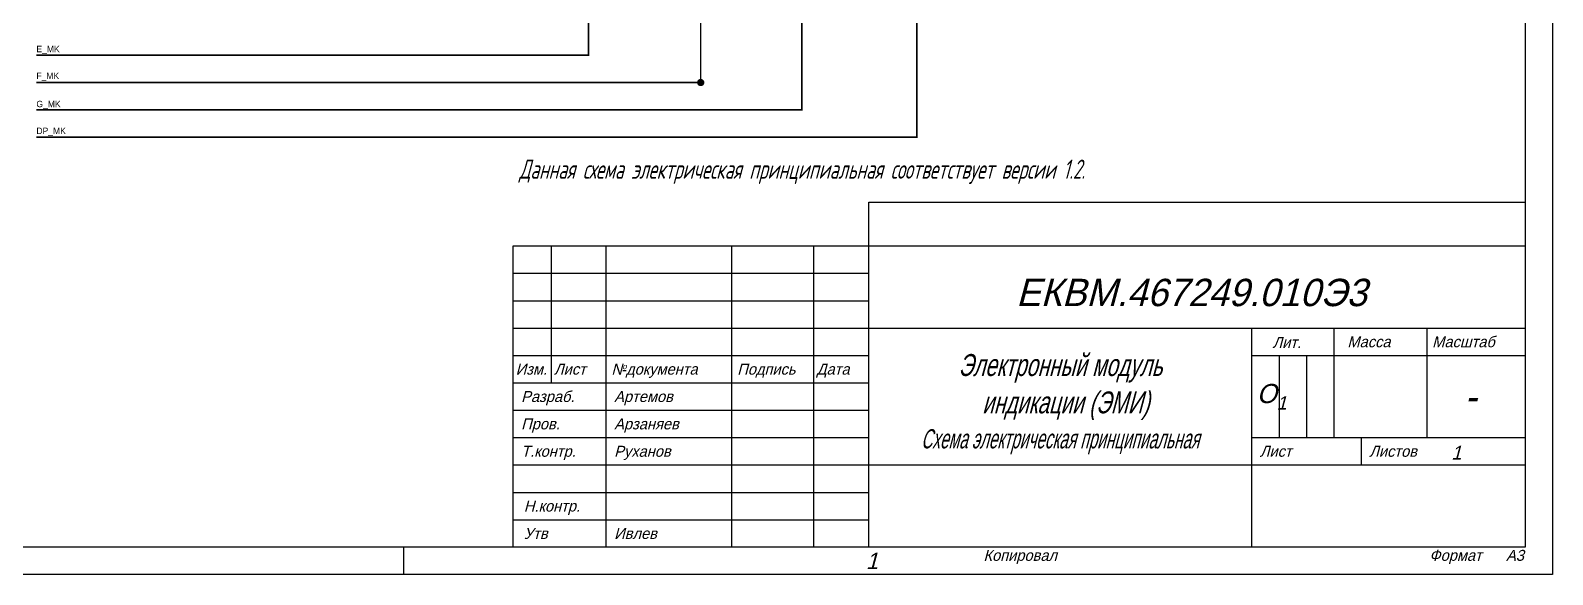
# Model space of a CAD drawing. Header units: millimetres. Extents: x 0 to 420, y 0 to 297.
# Drawn here: x 141.8 to 420, y 0 to 99.3 of the extents above; entities that cross this region are included whole.
import ezdxf
from ezdxf.enums import TextEntityAlignment as Align

# ---------------------------------------------------------------- set-up
doc = ezdxf.new("R2010")
doc.units = ezdxf.units.MM
doc.header["$MEASUREMENT"] = 0
for name, color, linetype in [('DIM', 12, 'Continuous'), ('FORMATKA', 12, 'Continuous'), ('Sheet', 255, 'Continuous')]:
    doc.layers.add(name, color=color, linetype=linetype)
doc.styles.add('GOST', font='GOST.shx', dxfattribs={"oblique": 15, "height": 5})
doc.styles.add('TXT', font='tx.shx', dxfattribs={"oblique": 15, "height": 2})
doc.styles.add('WWCADE', font='wwcade.shx', dxfattribs={"width": 0.8, "oblique": 15})

# ---------------------------------------------------------------- blocks, each defined once
blk = doc.blocks.new('A$C4EF315D5')
at = {"layer": 'FORMATKA', "color": 4}
for p, q in [((251.54, -257.06), (436.54, -257.06)), ((251.54, -312.06), (251.54, -257.06)), ((258.54, -282.06), (258.54, -257.06)), ((268.54, -312.06), (268.54, -257.06)), ((291.54, -312.06), (291.54, -257.06)), ((306.54, -312.06), (306.54, -257.06)), ((316.54, -312.06), (316.54, -257.06)), ((386.54, -312.06), (386.54, -272.06))]:
    blk.add_line(p, q, dxfattribs=at)
at = {"layer": 'FORMATKA'}
blk.add_line((271.61, -279.8), (272.23, -279.8), dxfattribs=at)
at = {"layer": 'FORMATKA', "color": 12}
blk.add_line((231.52, -312.06), (231.52, -317.06), dxfattribs=at)
blk.add_line((231.52, -312.06), (231.52, -317.06), dxfattribs=at)
blk.add_lwpolyline([(21.52, -317.06), (21.52, -20.06), (441.52, -20.06), (441.52, -317.06)], close=True, dxfattribs=at)
at = {"layer": 'FORMATKA', "color": 4}
for points in [[(41.52, -312.06), (41.52, -25.06), (436.52, -25.06), (436.52, -312.06), (41.52, -312.06)], [(316.54, -257.06), (316.54, -249.06), (436.52, -249.06)], [(316.54, -272.06), (436.54, -272.06)], [(401.54, -272.06), (401.54, -292.06)], [(418.54, -272.06), (418.54, -292.06)], [(251.54, -277.06), (316.54, -277.06)], [(386.54, -277.06), (436.54, -277.06)], [(251.54, -282.06), (316.54, -282.06)], [(386.54, -292.06), (436.54, -292.06)], [(406.54, -292.06), (406.54, -297.06)], [(316.54, -297.06), (436.54, -297.06)]]:
    blk.add_lwpolyline(points, dxfattribs=at)
at = {"layer": 'FORMATKA', "color": 12}
for points in [[(251.54, -262.06), (316.54, -262.06)], [(251.54, -267.06), (316.54, -267.06)], [(251.54, -272.06), (316.54, -272.06)], [(391.54, -277.06), (391.54, -292.06)], [(396.54, -277.06), (396.54, -292.06)], [(251.54, -287.06), (316.54, -287.06)], [(251.54, -292.06), (316.54, -292.06)], [(251.54, -297.06), (316.54, -297.06)], [(251.54, -302.06), (316.54, -302.06)], [(251.54, -307.06), (316.54, -307.06)]]:
    blk.add_lwpolyline(points, dxfattribs=at)
at = {"layer": 'FORMATKA', "style": 'TXT', "oblique": 15}
for s, height, p in [('Лит.', 2, (390.35, -275.68)), ('Масса', 2, (404.02, -275.56)), ('Масштаб', 2, (419.52, -275.56)), ('Изм.', 2, (252.02, -280.56)), ('Лист', 2, (259.02, -280.56)), ('N документа', 2, (269.52, -280.56)), ('о', 1, (271.52, -279.56)), ('Подпись', 2, (292.52, -280.56)), ('Дата', 2, (307.02, -280.56)), ('Разраб.', 2, (253.02, -285.56)), ('Пров.', 2, (253.02, -290.56)), ('Т.контр.', 2, (253.02, -295.56)), ('Лист', 2, (388.02, -295.56)), ('Листов', 2, (408.02, -295.56)), ('Н.контр.', 2, (253.52, -305.56)), ('Утв', 2, (253.52, -310.56)), ('Копировал', 2, (337.52, -314.56)), ('Формат', 2, (419.02, -314.56)), ('А3', 2, (433.02, -314.56))]:
    blk.add_text(s, height=height, dxfattribs=at).set_placement(p)
at = {"layer": 'FORMATKA', "color": 12, "style": 'TXT', "oblique": 15}
blk.add_text('1', height=3, dxfattribs=at).set_placement((316.02, -316.06))
at = {"layer": 'FORMATKA', "style": 'TXT', "oblique": 15}
for tag, height, rotation, p in [('ОБОЗНАЧЕНИЕ', 3.8, 180, (77.02, -30.56)), ('ПЕРВ.ПРИМЕНЕНИЕ', 3.3, 90, (39.52, -55.56))]:
    blk.add_attdef(tag, text='', height=height, rotation=rotation, dxfattribs=at).set_placement(p, align=Align.CENTER)
for tag, height, p in [('ОБОЗНАЧЕНИЕ', 5, (375.52, -268.06)), ('НАИМЕНОВАНИЕ1', 3, (352.02, -280.06)), ('МАСШТАБ', 5, (426.52, -287.06)), ('НАИМЕНОВАНИЕ2', 4, (352.02, -288.06)), ('НАИМЕНОВАНИЕ3', 2.5, (352.02, -295.56))]:
    blk.add_attdef(tag, text='', height=height, dxfattribs=at).set_placement(p, align=Align.CENTER)
for tag, p, height in [('РАЗРАБОТАЛ', (270.02, -285.56), 2), ('ПРОВЕРИЛ', (270.02, -290.56), 2), ('Т.КОНТР', (270.02, -295.56), 2), ('ЛИСТ', (400.02, -296.06), 2.5), ('ЛИСТОВ', (423.02, -296.06), 2.5), ('Н.КОНТР', (270.02, -305.56), 2), ('УТВЕРДИЛ', (270.02, -310.56), 2)]:
    blk.add_attdef(tag, p, '', height=height, dxfattribs=at)

msp = doc.modelspace()

# ---------------------------------------------------------------- linework, layer by layer
at = {"layer": 'Sheet', "color": 0}
for points, const_width in [([(303.79, 120.83), (303.79, 79.83), (142.89, 79.83)], 0.3), ([(282.81, 120.83), (282.81, 84.82), (142.89, 84.82)], 0.3), ([(243.82, 120.83), (243.82, 94.83), (142.89, 94.83)], 0.3), ([(264.31, 120.83), (264.31, 89.83)], 0.3), ([(142.89, 89.83), (264.31, 89.83), (264.81, 89.83)], 0.3), ([(263.8, 89.83), (263.8, 89.86), (263.8, 89.89), (263.8, 89.9), (263.82, 89.93), (263.82, 89.96), (263.83, 89.98), (263.83, 90), (263.85, 90.02), (263.86, 90.05), (263.86, 90.08), (263.88, 90.09), (263.89, 90.11), (263.91, 90.14), (263.92, 90.15), (263.93, 90.16), (263.95, 90.19), (263.98, 90.21), (263.99, 90.22), (264.01, 90.24), (264.04, 90.25), (264.05, 90.27), (264.07, 90.28), (264.09, 90.28), (264.12, 90.3), (264.14, 90.31), (264.17, 90.31), (264.18, 90.33), (264.21, 90.33), (264.24, 90.34), (264.26, 90.34), (264.28, 90.34), (264.31, 90.34)], 0.3), ([(263.8, 89.83), (263.8, 89.86), (263.8, 89.89), (263.8, 89.9), (263.82, 89.93), (263.82, 89.96), (263.83, 89.98), (263.83, 90), (263.85, 90.02), (263.86, 90.05), (263.86, 90.08), (263.88, 90.09), (263.89, 90.11), (263.91, 90.14), (263.92, 90.15), (263.93, 90.16), (263.95, 90.19), (263.98, 90.21), (263.99, 90.22), (264.01, 90.24), (264.04, 90.25), (264.05, 90.27), (264.07, 90.28), (264.09, 90.28), (264.12, 90.3), (264.14, 90.31), (264.17, 90.31), (264.18, 90.33), (264.21, 90.33), (264.24, 90.34), (264.26, 90.34), (264.28, 90.34), (264.31, 90.34)], 0.3), ([(263.8, 89.83), (263.8, 89.86), (263.8, 89.89), (263.8, 89.9), (263.82, 89.93), (263.82, 89.96), (263.83, 89.98), (263.83, 90), (263.85, 90.02), (263.86, 90.05), (263.86, 90.08), (263.88, 90.09), (263.89, 90.11), (263.91, 90.14), (263.92, 90.15), (263.93, 90.16), (263.95, 90.19), (263.98, 90.21), (263.99, 90.22), (264.01, 90.24), (264.04, 90.25), (264.05, 90.27), (264.07, 90.28), (264.09, 90.28), (264.12, 90.3), (264.14, 90.31), (264.17, 90.31), (264.18, 90.33), (264.21, 90.33), (264.24, 90.34), (264.26, 90.34), (264.28, 90.34), (264.31, 90.34)], 0.3), ([(263.8, 89.83), (263.8, 89.86), (263.8, 89.89), (263.8, 89.9), (263.82, 89.93), (263.82, 89.96), (263.83, 89.98), (263.83, 90), (263.85, 90.02), (263.86, 90.05), (263.86, 90.08), (263.88, 90.09), (263.89, 90.11), (263.91, 90.14), (263.92, 90.15), (263.93, 90.16), (263.95, 90.19), (263.98, 90.21), (263.99, 90.22), (264.01, 90.24), (264.04, 90.25), (264.05, 90.27), (264.07, 90.28), (264.09, 90.28), (264.12, 90.3), (264.14, 90.31), (264.17, 90.31), (264.18, 90.33), (264.21, 90.33), (264.24, 90.34), (264.26, 90.34), (264.28, 90.34), (264.31, 90.34)], 0.3), ([(263.8, 89.83), (263.8, 89.86), (263.8, 89.89), (263.8, 89.9), (263.82, 89.93), (263.82, 89.96), (263.83, 89.98), (263.83, 90), (263.85, 90.02), (263.86, 90.05), (263.86, 90.08), (263.88, 90.09), (263.89, 90.11), (263.91, 90.14), (263.92, 90.15), (263.93, 90.16), (263.95, 90.19), (263.98, 90.21), (263.99, 90.22), (264.01, 90.24), (264.04, 90.25), (264.05, 90.27), (264.07, 90.28), (264.09, 90.28), (264.12, 90.3), (264.14, 90.31), (264.17, 90.31), (264.18, 90.33), (264.21, 90.33), (264.24, 90.34), (264.26, 90.34), (264.28, 90.34), (264.31, 90.34)], 0.3), ([(263.8, 89.83), (263.8, 89.86), (263.8, 89.89), (263.8, 89.9), (263.82, 89.93), (263.82, 89.96), (263.83, 89.98), (263.83, 90), (263.85, 90.02), (263.86, 90.05), (263.86, 90.08), (263.88, 90.09), (263.89, 90.11), (263.91, 90.14), (263.92, 90.15), (263.93, 90.16), (263.95, 90.19), (263.98, 90.21), (263.99, 90.22), (264.01, 90.24), (264.04, 90.25), (264.05, 90.27), (264.07, 90.28), (264.09, 90.28), (264.12, 90.3), (264.14, 90.31), (264.17, 90.31), (264.18, 90.33), (264.21, 90.33), (264.24, 90.34), (264.26, 90.34), (264.28, 90.34), (264.31, 90.34)], 0.3), ([(264.31, 89.32), (264.28, 89.32), (264.26, 89.32), (264.24, 89.32), (264.21, 89.33), (264.18, 89.33), (264.17, 89.35), (264.14, 89.35), (264.12, 89.36), (264.09, 89.38), (264.07, 89.38), (264.05, 89.39), (264.04, 89.41), (264.01, 89.42), (263.99, 89.44), (263.98, 89.45), (263.95, 89.46), (263.93, 89.49), (263.92, 89.51), (263.91, 89.52), (263.89, 89.55), (263.88, 89.57), (263.86, 89.58), (263.86, 89.61), (263.85, 89.64), (263.83, 89.65), (263.83, 89.68), (263.82, 89.7), (263.82, 89.73), (263.8, 89.76), (263.8, 89.77), (263.8, 89.8), (263.8, 89.83)], 0.3), ([(263.8, 89.83), (263.8, 89.83)], 0.3), ([(264.31, 89.32), (264.28, 89.32), (264.26, 89.32), (264.24, 89.32), (264.21, 89.33), (264.18, 89.33), (264.17, 89.35), (264.14, 89.35), (264.12, 89.36), (264.09, 89.38), (264.07, 89.38), (264.05, 89.39), (264.04, 89.41), (264.01, 89.42), (263.99, 89.44), (263.98, 89.45), (263.95, 89.46), (263.93, 89.49), (263.92, 89.51), (263.91, 89.52), (263.89, 89.55), (263.88, 89.57), (263.86, 89.58), (263.86, 89.61), (263.85, 89.64), (263.83, 89.65), (263.83, 89.68), (263.82, 89.7), (263.82, 89.73), (263.8, 89.76), (263.8, 89.77), (263.8, 89.8), (263.8, 89.83)], 0.3), ([(263.8, 89.83), (263.8, 89.83)], 0.3), ([(264.31, 89.32), (264.28, 89.32), (264.26, 89.32), (264.24, 89.32), (264.21, 89.33), (264.18, 89.33), (264.17, 89.35), (264.14, 89.35), (264.12, 89.36), (264.09, 89.38), (264.07, 89.38), (264.05, 89.39), (264.04, 89.41), (264.01, 89.42), (263.99, 89.44), (263.98, 89.45), (263.95, 89.46), (263.93, 89.49), (263.92, 89.51), (263.91, 89.52), (263.89, 89.55), (263.88, 89.57), (263.86, 89.58), (263.86, 89.61), (263.85, 89.64), (263.83, 89.65), (263.83, 89.68), (263.82, 89.7), (263.82, 89.73), (263.8, 89.76), (263.8, 89.77), (263.8, 89.8), (263.8, 89.83)], 0.3), ([(263.8, 89.83), (263.8, 89.83)], 0.3), ([(264.31, 89.32), (264.28, 89.32), (264.26, 89.32), (264.24, 89.32), (264.21, 89.33), (264.18, 89.33), (264.17, 89.35), (264.14, 89.35), (264.12, 89.36), (264.09, 89.38), (264.07, 89.38), (264.05, 89.39), (264.04, 89.41), (264.01, 89.42), (263.99, 89.44), (263.98, 89.45), (263.95, 89.46), (263.93, 89.49), (263.92, 89.51), (263.91, 89.52), (263.89, 89.55), (263.88, 89.57), (263.86, 89.58), (263.86, 89.61), (263.85, 89.64), (263.83, 89.65), (263.83, 89.68), (263.82, 89.7), (263.82, 89.73), (263.8, 89.76), (263.8, 89.77), (263.8, 89.8), (263.8, 89.83)], 0.3), ([(263.8, 89.83), (263.8, 89.83)], 0.3), ([(264.31, 89.32), (264.28, 89.32), (264.26, 89.32), (264.24, 89.32), (264.21, 89.33), (264.18, 89.33), (264.17, 89.35), (264.14, 89.35), (264.12, 89.36), (264.09, 89.38), (264.07, 89.38), (264.05, 89.39), (264.04, 89.41), (264.01, 89.42), (263.99, 89.44), (263.98, 89.45), (263.95, 89.46), (263.93, 89.49), (263.92, 89.51), (263.91, 89.52), (263.89, 89.55), (263.88, 89.57), (263.86, 89.58), (263.86, 89.61), (263.85, 89.64), (263.83, 89.65), (263.83, 89.68), (263.82, 89.7), (263.82, 89.73), (263.8, 89.76), (263.8, 89.77), (263.8, 89.8), (263.8, 89.83)], 0.3), ([(263.8, 89.83), (263.8, 89.83)], 0.3), ([(264.31, 89.32), (264.28, 89.32), (264.26, 89.32), (264.24, 89.32), (264.21, 89.33), (264.18, 89.33), (264.17, 89.35), (264.14, 89.35), (264.12, 89.36), (264.09, 89.38), (264.07, 89.38), (264.05, 89.39), (264.04, 89.41), (264.01, 89.42), (263.99, 89.44), (263.98, 89.45), (263.95, 89.46), (263.93, 89.49), (263.92, 89.51), (263.91, 89.52), (263.89, 89.55), (263.88, 89.57), (263.86, 89.58), (263.86, 89.61), (263.85, 89.64), (263.83, 89.65), (263.83, 89.68), (263.82, 89.7), (263.82, 89.73), (263.8, 89.76), (263.8, 89.77), (263.8, 89.8), (263.8, 89.83)], 0.3), ([(263.8, 89.83), (263.8, 89.83)], 0.3), ([(263.8, 89.83), (263.8, 89.86), (263.8, 89.89), (263.8, 89.9), (263.82, 89.93), (263.82, 89.96), (263.83, 89.98), (263.83, 90), (263.85, 90.02), (263.86, 90.05), (263.86, 90.08), (263.88, 90.09), (263.89, 90.11), (263.91, 90.14), (263.92, 90.15), (263.93, 90.16), (263.95, 90.19), (263.98, 90.21), (263.99, 90.22), (264.01, 90.24), (264.04, 90.25), (264.05, 90.27), (264.07, 90.28), (264.09, 90.28), (264.12, 90.3), (264.14, 90.31), (264.17, 90.31), (264.18, 90.33), (264.21, 90.33), (264.24, 90.34), (264.26, 90.34), (264.28, 90.34), (264.31, 90.34)], 0.0991), ([(263.8, 89.83), (263.8, 89.86), (263.8, 89.89), (263.8, 89.9), (263.82, 89.93), (263.82, 89.96), (263.83, 89.98), (263.83, 90), (263.85, 90.02), (263.86, 90.05), (263.86, 90.08), (263.88, 90.09), (263.89, 90.11), (263.91, 90.14), (263.92, 90.15), (263.93, 90.16), (263.95, 90.19), (263.98, 90.21), (263.99, 90.22), (264.01, 90.24), (264.04, 90.25), (264.05, 90.27), (264.07, 90.28), (264.09, 90.28), (264.12, 90.3), (264.14, 90.31), (264.17, 90.31), (264.18, 90.33), (264.21, 90.33), (264.24, 90.34), (264.26, 90.34), (264.28, 90.34), (264.31, 90.34)], 0.0991), ([(264.31, 89.32), (264.28, 89.32), (264.26, 89.32), (264.24, 89.32), (264.21, 89.33), (264.18, 89.33), (264.17, 89.35), (264.14, 89.35), (264.12, 89.36), (264.09, 89.38), (264.07, 89.38), (264.05, 89.39), (264.04, 89.41), (264.01, 89.42), (263.99, 89.44), (263.98, 89.45), (263.95, 89.46), (263.93, 89.49), (263.92, 89.51), (263.91, 89.52), (263.89, 89.55), (263.88, 89.57), (263.86, 89.58), (263.86, 89.61), (263.85, 89.64), (263.83, 89.65), (263.83, 89.68), (263.82, 89.7), (263.82, 89.73), (263.8, 89.76), (263.8, 89.77), (263.8, 89.8), (263.8, 89.83)], 0.0991), ([(263.8, 89.83), (263.8, 89.83)], 0.0991), ([(264.31, 89.32), (264.28, 89.32), (264.26, 89.32), (264.24, 89.32), (264.21, 89.33), (264.18, 89.33), (264.17, 89.35), (264.14, 89.35), (264.12, 89.36), (264.09, 89.38), (264.07, 89.38), (264.05, 89.39), (264.04, 89.41), (264.01, 89.42), (263.99, 89.44), (263.98, 89.45), (263.95, 89.46), (263.93, 89.49), (263.92, 89.51), (263.91, 89.52), (263.89, 89.55), (263.88, 89.57), (263.86, 89.58), (263.86, 89.61), (263.85, 89.64), (263.83, 89.65), (263.83, 89.68), (263.82, 89.7), (263.82, 89.73), (263.8, 89.76), (263.8, 89.77), (263.8, 89.8), (263.8, 89.83)], 0.0991), ([(263.8, 89.83), (263.8, 89.83)], 0.0991), ([(264.31, 90.34), (264.31, 90.34)], 0.3), ([(264.31, 90.34), (264.34, 90.34), (264.37, 90.34), (264.39, 90.34), (264.42, 90.33), (264.44, 90.33), (264.46, 90.31), (264.49, 90.31), (264.5, 90.3), (264.53, 90.28), (264.56, 90.28), (264.58, 90.27), (264.59, 90.25), (264.62, 90.24), (264.63, 90.22), (264.65, 90.21), (264.68, 90.19), (264.69, 90.16), (264.71, 90.15), (264.72, 90.14), (264.74, 90.11), (264.75, 90.09), (264.77, 90.08), (264.77, 90.05), (264.78, 90.02), (264.79, 90), (264.79, 89.98), (264.81, 89.96), (264.81, 89.93), (264.82, 89.9), (264.82, 89.89), (264.82, 89.86), (264.82, 89.83)], 0.3), ([(264.31, 90.34), (264.31, 90.34)], 0.3), ([(264.31, 90.34), (264.34, 90.34), (264.37, 90.34), (264.39, 90.34), (264.42, 90.33), (264.44, 90.33), (264.46, 90.31), (264.49, 90.31), (264.5, 90.3), (264.53, 90.28), (264.56, 90.28), (264.58, 90.27), (264.59, 90.25), (264.62, 90.24), (264.63, 90.22), (264.65, 90.21), (264.68, 90.19), (264.69, 90.16), (264.71, 90.15), (264.72, 90.14), (264.74, 90.11), (264.75, 90.09), (264.77, 90.08), (264.77, 90.05), (264.78, 90.02), (264.79, 90), (264.79, 89.98), (264.81, 89.96), (264.81, 89.93), (264.82, 89.9), (264.82, 89.89), (264.82, 89.86), (264.82, 89.83)], 0.3), ([(264.31, 90.34), (264.31, 90.34)], 0.3), ([(264.31, 90.34), (264.34, 90.34), (264.37, 90.34), (264.39, 90.34), (264.42, 90.33), (264.44, 90.33), (264.46, 90.31), (264.49, 90.31), (264.5, 90.3), (264.53, 90.28), (264.56, 90.28), (264.58, 90.27), (264.59, 90.25), (264.62, 90.24), (264.63, 90.22), (264.65, 90.21), (264.68, 90.19), (264.69, 90.16), (264.71, 90.15), (264.72, 90.14), (264.74, 90.11), (264.75, 90.09), (264.77, 90.08), (264.77, 90.05), (264.78, 90.02), (264.79, 90), (264.79, 89.98), (264.81, 89.96), (264.81, 89.93), (264.82, 89.9), (264.82, 89.89), (264.82, 89.86), (264.82, 89.83)], 0.3), ([(264.31, 90.34), (264.31, 90.34)], 0.3), ([(264.31, 90.34), (264.34, 90.34), (264.37, 90.34), (264.39, 90.34), (264.42, 90.33), (264.44, 90.33), (264.46, 90.31), (264.49, 90.31), (264.5, 90.3), (264.53, 90.28), (264.56, 90.28), (264.58, 90.27), (264.59, 90.25), (264.62, 90.24), (264.63, 90.22), (264.65, 90.21), (264.68, 90.19), (264.69, 90.16), (264.71, 90.15), (264.72, 90.14), (264.74, 90.11), (264.75, 90.09), (264.77, 90.08), (264.77, 90.05), (264.78, 90.02), (264.79, 90), (264.79, 89.98), (264.81, 89.96), (264.81, 89.93), (264.82, 89.9), (264.82, 89.89), (264.82, 89.86), (264.82, 89.83)], 0.3), ([(264.31, 90.34), (264.31, 90.34)], 0.3), ([(264.31, 90.34), (264.34, 90.34), (264.37, 90.34), (264.39, 90.34), (264.42, 90.33), (264.44, 90.33), (264.46, 90.31), (264.49, 90.31), (264.5, 90.3), (264.53, 90.28), (264.56, 90.28), (264.58, 90.27), (264.59, 90.25), (264.62, 90.24), (264.63, 90.22), (264.65, 90.21), (264.68, 90.19), (264.69, 90.16), (264.71, 90.15), (264.72, 90.14), (264.74, 90.11), (264.75, 90.09), (264.77, 90.08), (264.77, 90.05), (264.78, 90.02), (264.79, 90), (264.79, 89.98), (264.81, 89.96), (264.81, 89.93), (264.82, 89.9), (264.82, 89.89), (264.82, 89.86), (264.82, 89.83)], 0.3), ([(264.31, 90.34), (264.31, 90.34)], 0.3), ([(264.31, 90.34), (264.34, 90.34), (264.37, 90.34), (264.39, 90.34), (264.42, 90.33), (264.44, 90.33), (264.46, 90.31), (264.49, 90.31), (264.5, 90.3), (264.53, 90.28), (264.56, 90.28), (264.58, 90.27), (264.59, 90.25), (264.62, 90.24), (264.63, 90.22), (264.65, 90.21), (264.68, 90.19), (264.69, 90.16), (264.71, 90.15), (264.72, 90.14), (264.74, 90.11), (264.75, 90.09), (264.77, 90.08), (264.77, 90.05), (264.78, 90.02), (264.79, 90), (264.79, 89.98), (264.81, 89.96), (264.81, 89.93), (264.82, 89.9), (264.82, 89.89), (264.82, 89.86), (264.82, 89.83)], 0.3), ([(264.82, 89.83), (264.82, 89.8), (264.82, 89.77), (264.82, 89.76), (264.81, 89.73), (264.81, 89.7), (264.79, 89.68), (264.79, 89.65), (264.78, 89.64), (264.77, 89.61), (264.77, 89.58), (264.75, 89.57), (264.74, 89.55), (264.72, 89.52), (264.71, 89.51), (264.69, 89.49), (264.68, 89.46), (264.65, 89.45), (264.63, 89.44), (264.62, 89.42), (264.59, 89.41), (264.58, 89.39), (264.56, 89.38), (264.53, 89.38), (264.5, 89.36), (264.49, 89.35), (264.46, 89.35), (264.44, 89.33), (264.42, 89.33), (264.39, 89.32), (264.37, 89.32), (264.34, 89.32), (264.31, 89.32)], 0.3), ([(264.82, 89.83), (264.82, 89.8), (264.82, 89.77), (264.82, 89.76), (264.81, 89.73), (264.81, 89.7), (264.79, 89.68), (264.79, 89.65), (264.78, 89.64), (264.77, 89.61), (264.77, 89.58), (264.75, 89.57), (264.74, 89.55), (264.72, 89.52), (264.71, 89.51), (264.69, 89.49), (264.68, 89.46), (264.65, 89.45), (264.63, 89.44), (264.62, 89.42), (264.59, 89.41), (264.58, 89.39), (264.56, 89.38), (264.53, 89.38), (264.5, 89.36), (264.49, 89.35), (264.46, 89.35), (264.44, 89.33), (264.42, 89.33), (264.39, 89.32), (264.37, 89.32), (264.34, 89.32), (264.31, 89.32)], 0.3), ([(264.82, 89.83), (264.82, 89.8), (264.82, 89.77), (264.82, 89.76), (264.81, 89.73), (264.81, 89.7), (264.79, 89.68), (264.79, 89.65), (264.78, 89.64), (264.77, 89.61), (264.77, 89.58), (264.75, 89.57), (264.74, 89.55), (264.72, 89.52), (264.71, 89.51), (264.69, 89.49), (264.68, 89.46), (264.65, 89.45), (264.63, 89.44), (264.62, 89.42), (264.59, 89.41), (264.58, 89.39), (264.56, 89.38), (264.53, 89.38), (264.5, 89.36), (264.49, 89.35), (264.46, 89.35), (264.44, 89.33), (264.42, 89.33), (264.39, 89.32), (264.37, 89.32), (264.34, 89.32), (264.31, 89.32)], 0.3), ([(264.82, 89.83), (264.82, 89.8), (264.82, 89.77), (264.82, 89.76), (264.81, 89.73), (264.81, 89.7), (264.79, 89.68), (264.79, 89.65), (264.78, 89.64), (264.77, 89.61), (264.77, 89.58), (264.75, 89.57), (264.74, 89.55), (264.72, 89.52), (264.71, 89.51), (264.69, 89.49), (264.68, 89.46), (264.65, 89.45), (264.63, 89.44), (264.62, 89.42), (264.59, 89.41), (264.58, 89.39), (264.56, 89.38), (264.53, 89.38), (264.5, 89.36), (264.49, 89.35), (264.46, 89.35), (264.44, 89.33), (264.42, 89.33), (264.39, 89.32), (264.37, 89.32), (264.34, 89.32), (264.31, 89.32)], 0.3), ([(264.82, 89.83), (264.82, 89.8), (264.82, 89.77), (264.82, 89.76), (264.81, 89.73), (264.81, 89.7), (264.79, 89.68), (264.79, 89.65), (264.78, 89.64), (264.77, 89.61), (264.77, 89.58), (264.75, 89.57), (264.74, 89.55), (264.72, 89.52), (264.71, 89.51), (264.69, 89.49), (264.68, 89.46), (264.65, 89.45), (264.63, 89.44), (264.62, 89.42), (264.59, 89.41), (264.58, 89.39), (264.56, 89.38), (264.53, 89.38), (264.5, 89.36), (264.49, 89.35), (264.46, 89.35), (264.44, 89.33), (264.42, 89.33), (264.39, 89.32), (264.37, 89.32), (264.34, 89.32), (264.31, 89.32)], 0.3), ([(264.82, 89.83), (264.82, 89.8), (264.82, 89.77), (264.82, 89.76), (264.81, 89.73), (264.81, 89.7), (264.79, 89.68), (264.79, 89.65), (264.78, 89.64), (264.77, 89.61), (264.77, 89.58), (264.75, 89.57), (264.74, 89.55), (264.72, 89.52), (264.71, 89.51), (264.69, 89.49), (264.68, 89.46), (264.65, 89.45), (264.63, 89.44), (264.62, 89.42), (264.59, 89.41), (264.58, 89.39), (264.56, 89.38), (264.53, 89.38), (264.5, 89.36), (264.49, 89.35), (264.46, 89.35), (264.44, 89.33), (264.42, 89.33), (264.39, 89.32), (264.37, 89.32), (264.34, 89.32), (264.31, 89.32)], 0.3), ([(264.31, 90.34), (264.31, 90.34)], 0.0991), ([(264.31, 90.34), (264.34, 90.34), (264.37, 90.34), (264.39, 90.34), (264.42, 90.33), (264.44, 90.33), (264.46, 90.31), (264.49, 90.31), (264.5, 90.3), (264.53, 90.28), (264.56, 90.28), (264.58, 90.27), (264.59, 90.25), (264.62, 90.24), (264.63, 90.22), (264.65, 90.21), (264.68, 90.19), (264.69, 90.16), (264.71, 90.15), (264.72, 90.14), (264.74, 90.11), (264.75, 90.09), (264.77, 90.08), (264.77, 90.05), (264.78, 90.02), (264.79, 90), (264.79, 89.98), (264.81, 89.96), (264.81, 89.93), (264.82, 89.9), (264.82, 89.89), (264.82, 89.86), (264.82, 89.83)], 0.0991), ([(264.31, 90.34), (264.31, 90.34)], 0.0991), ([(264.31, 90.34), (264.34, 90.34), (264.37, 90.34), (264.39, 90.34), (264.42, 90.33), (264.44, 90.33), (264.46, 90.31), (264.49, 90.31), (264.5, 90.3), (264.53, 90.28), (264.56, 90.28), (264.58, 90.27), (264.59, 90.25), (264.62, 90.24), (264.63, 90.22), (264.65, 90.21), (264.68, 90.19), (264.69, 90.16), (264.71, 90.15), (264.72, 90.14), (264.74, 90.11), (264.75, 90.09), (264.77, 90.08), (264.77, 90.05), (264.78, 90.02), (264.79, 90), (264.79, 89.98), (264.81, 89.96), (264.81, 89.93), (264.82, 89.9), (264.82, 89.89), (264.82, 89.86), (264.82, 89.83)], 0.0991), ([(264.82, 89.83), (264.82, 89.8), (264.82, 89.77), (264.82, 89.76), (264.81, 89.73), (264.81, 89.7), (264.79, 89.68), (264.79, 89.65), (264.78, 89.64), (264.77, 89.61), (264.77, 89.58), (264.75, 89.57), (264.74, 89.55), (264.72, 89.52), (264.71, 89.51), (264.69, 89.49), (264.68, 89.46), (264.65, 89.45), (264.63, 89.44), (264.62, 89.42), (264.59, 89.41), (264.58, 89.39), (264.56, 89.38), (264.53, 89.38), (264.5, 89.36), (264.49, 89.35), (264.46, 89.35), (264.44, 89.33), (264.42, 89.33), (264.39, 89.32), (264.37, 89.32), (264.34, 89.32), (264.31, 89.32)], 0.0991), ([(264.82, 89.83), (264.82, 89.8), (264.82, 89.77), (264.82, 89.76), (264.81, 89.73), (264.81, 89.7), (264.79, 89.68), (264.79, 89.65), (264.78, 89.64), (264.77, 89.61), (264.77, 89.58), (264.75, 89.57), (264.74, 89.55), (264.72, 89.52), (264.71, 89.51), (264.69, 89.49), (264.68, 89.46), (264.65, 89.45), (264.63, 89.44), (264.62, 89.42), (264.59, 89.41), (264.58, 89.39), (264.56, 89.38), (264.53, 89.38), (264.5, 89.36), (264.49, 89.35), (264.46, 89.35), (264.44, 89.33), (264.42, 89.33), (264.39, 89.32), (264.37, 89.32), (264.34, 89.32), (264.31, 89.32)], 0.0991), ([(264.82, 89.83), (264.82, 89.83), (264.82, 89.83), (264.82, 89.83), (264.82, 89.83), (264.82, 89.83), (264.82, 89.83), (264.82, 89.83), (264.82, 89.83), (264.82, 89.83), (264.82, 89.83), (264.82, 89.83), (264.82, 89.83), (264.82, 89.83), (264.82, 89.83), (264.82, 89.83), (264.82, 89.83), (264.82, 89.83), (264.82, 89.83), (264.82, 89.83), (264.82, 89.83), (264.82, 89.83), (264.82, 89.83), (264.82, 89.83), (264.82, 89.83), (264.82, 89.83), (264.82, 89.83), (264.82, 89.83), (264.82, 89.83), (264.82, 89.83), (264.82, 89.83), (264.82, 89.83), (264.82, 89.83)], 0.3), ([(264.82, 89.83), (264.82, 89.83)], 0.3), ([(264.82, 89.83), (264.82, 89.83), (264.82, 89.83), (264.82, 89.83), (264.82, 89.83), (264.82, 89.83), (264.82, 89.83), (264.82, 89.83), (264.82, 89.83), (264.82, 89.83), (264.82, 89.83), (264.82, 89.83), (264.82, 89.83), (264.82, 89.83), (264.82, 89.83), (264.82, 89.83), (264.82, 89.83), (264.82, 89.83), (264.82, 89.83), (264.82, 89.83), (264.82, 89.83), (264.82, 89.83), (264.82, 89.83), (264.82, 89.83), (264.82, 89.83), (264.82, 89.83), (264.82, 89.83), (264.82, 89.83), (264.82, 89.83), (264.82, 89.83), (264.82, 89.83), (264.82, 89.83), (264.82, 89.83)], 0.3), ([(264.82, 89.83), (264.82, 89.83)], 0.3), ([(264.82, 89.83), (264.82, 89.83), (264.82, 89.83), (264.82, 89.83), (264.82, 89.83), (264.82, 89.83), (264.82, 89.83), (264.82, 89.83), (264.82, 89.83), (264.82, 89.83), (264.82, 89.83), (264.82, 89.83), (264.82, 89.83), (264.82, 89.83), (264.82, 89.83), (264.82, 89.83), (264.82, 89.83), (264.82, 89.83), (264.82, 89.83), (264.82, 89.83), (264.82, 89.83), (264.82, 89.83), (264.82, 89.83), (264.82, 89.83), (264.82, 89.83), (264.82, 89.83), (264.82, 89.83), (264.82, 89.83), (264.82, 89.83), (264.82, 89.83), (264.82, 89.83), (264.82, 89.83), (264.82, 89.83)], 0.3), ([(264.82, 89.83), (264.82, 89.83)], 0.3), ([(264.82, 89.83), (264.82, 89.83), (264.82, 89.83), (264.82, 89.83), (264.82, 89.83), (264.82, 89.83), (264.82, 89.83), (264.82, 89.83), (264.82, 89.83), (264.82, 89.83), (264.82, 89.83), (264.82, 89.83), (264.82, 89.83), (264.82, 89.83), (264.82, 89.83), (264.82, 89.83), (264.82, 89.83), (264.82, 89.83), (264.82, 89.83), (264.82, 89.83), (264.82, 89.83), (264.82, 89.83), (264.82, 89.83), (264.82, 89.83), (264.82, 89.83), (264.82, 89.83), (264.82, 89.83), (264.82, 89.83), (264.82, 89.83), (264.82, 89.83), (264.82, 89.83), (264.82, 89.83), (264.82, 89.83)], 0.3), ([(264.82, 89.83), (264.82, 89.83)], 0.3), ([(264.82, 89.83), (264.82, 89.83), (264.82, 89.83), (264.82, 89.83), (264.82, 89.83), (264.82, 89.83), (264.82, 89.83), (264.82, 89.83), (264.82, 89.83), (264.82, 89.83), (264.82, 89.83), (264.82, 89.83), (264.82, 89.83), (264.82, 89.83), (264.82, 89.83), (264.82, 89.83), (264.82, 89.83), (264.82, 89.83), (264.82, 89.83), (264.82, 89.83), (264.82, 89.83), (264.82, 89.83), (264.82, 89.83), (264.82, 89.83), (264.82, 89.83), (264.82, 89.83), (264.82, 89.83), (264.82, 89.83), (264.82, 89.83), (264.82, 89.83), (264.82, 89.83), (264.82, 89.83), (264.82, 89.83)], 0.3), ([(264.82, 89.83), (264.82, 89.83)], 0.3), ([(264.82, 89.83), (264.82, 89.83), (264.82, 89.83), (264.82, 89.83), (264.82, 89.83), (264.82, 89.83), (264.82, 89.83), (264.82, 89.83), (264.82, 89.83), (264.82, 89.83), (264.82, 89.83), (264.82, 89.83), (264.82, 89.83), (264.82, 89.83), (264.82, 89.83), (264.82, 89.83), (264.82, 89.83), (264.82, 89.83), (264.82, 89.83), (264.82, 89.83), (264.82, 89.83), (264.82, 89.83), (264.82, 89.83), (264.82, 89.83), (264.82, 89.83), (264.82, 89.83), (264.82, 89.83), (264.82, 89.83), (264.82, 89.83), (264.82, 89.83), (264.82, 89.83), (264.82, 89.83), (264.82, 89.83)], 0.3), ([(264.82, 89.83), (264.82, 89.83)], 0.3), ([(264.82, 89.83), (264.82, 89.83), (264.82, 89.83), (264.82, 89.83), (264.82, 89.83), (264.82, 89.83), (264.82, 89.83), (264.82, 89.83), (264.82, 89.83), (264.82, 89.83), (264.82, 89.83), (264.82, 89.83), (264.82, 89.83), (264.82, 89.83), (264.82, 89.83), (264.82, 89.83), (264.82, 89.83), (264.82, 89.83), (264.82, 89.83), (264.82, 89.83), (264.82, 89.83), (264.82, 89.83), (264.82, 89.83), (264.82, 89.83), (264.82, 89.83), (264.82, 89.83), (264.82, 89.83), (264.82, 89.83), (264.82, 89.83), (264.82, 89.83), (264.82, 89.83), (264.82, 89.83), (264.82, 89.83)], 0.0991), ([(264.82, 89.83), (264.82, 89.83)], 0.0991), ([(264.82, 89.83), (264.82, 89.83), (264.82, 89.83), (264.82, 89.83), (264.82, 89.83), (264.82, 89.83), (264.82, 89.83), (264.82, 89.83), (264.82, 89.83), (264.82, 89.83), (264.82, 89.83), (264.82, 89.83), (264.82, 89.83), (264.82, 89.83), (264.82, 89.83), (264.82, 89.83), (264.82, 89.83), (264.82, 89.83), (264.82, 89.83), (264.82, 89.83), (264.82, 89.83), (264.82, 89.83), (264.82, 89.83), (264.82, 89.83), (264.82, 89.83), (264.82, 89.83), (264.82, 89.83), (264.82, 89.83), (264.82, 89.83), (264.82, 89.83), (264.82, 89.83), (264.82, 89.83), (264.82, 89.83)], 0.0991), ([(264.82, 89.83), (264.82, 89.83)], 0.0991)]:
    msp.add_lwpolyline(points, dxfattribs=dict(at, const_width=const_width))
at = {"layer": 'Sheet', "color": 0, "const_width": 0.508}
msp.add_lwpolyline([(264.09, 89.84, 1), (264.59, 89.84, 1)], format="xyb", close=True, dxfattribs=at)

# ---------------------------------------------------------------- block references
at = {"layer": 'FORMATKA', "color": 12}
ref = msp.add_blockref('A$C4EF315D5', (-21.52, 317.06), dxfattribs=at)
ref.add_attrib('ЛИСТОВ', '1', (401.5, 21), dxfattribs={"height": 2.5, "style": 'TXT', "oblique": 15})
ref.add_attrib('МАСШТАБ', '-', dxfattribs={"height": 5, "style": 'TXT', "oblique": 15}).set_placement((405, 30), align=Align.CENTER)
ref.add_attrib('УТВЕРДИЛ', 'Ивлев', (248.5, 6.5), dxfattribs={"height": 2, "style": 'TXT', "oblique": 15})
ref.add_attrib('Т.КОНТР', 'Руханов', (248.5, 21.5), dxfattribs={"height": 2, "style": 'TXT', "oblique": 15})
ref.add_attrib('ПРОВЕРИЛ', 'Арзаняев', (248.5, 26.5), dxfattribs={"height": 2, "style": 'TXT', "oblique": 15})
ref.add_attrib('РАЗРАБОТАЛ', 'Артемов', (248.5, 31.5), dxfattribs={"height": 2, "style": 'TXT', "oblique": 15})
ref.add_attrib('НАИМЕНОВАНИЕ3', 'Схема электрическая принципиальная', dxfattribs={"height": 3.5, "style": 'WWCADE', "oblique": 15, "width": 0.6}).set_placement((329.99, 23.03), align=Align.CENTER)
ref.add_attrib('НАИМЕНОВАНИЕ2', ' индикации (ЭМИ)', dxfattribs={"height": 4, "style": 'TXT', "oblique": 15, "width": 0.7}).set_placement((330.5, 30.93), align=Align.MIDDLE)
ref.add_attrib('НАИМЕНОВАНИЕ1', 'Электронный модуль', dxfattribs={"height": 4, "style": 'WWCADE', "oblique": 15, "width": 0.7}).set_placement((330.03, 36.25), align=Align.CENTER)
ref.add_attrib('ОБОЗНАЧЕНИЕ', 'ЕКВМ.467249.010Э3', dxfattribs={"height": 5, "style": 'TXT', "oblique": 15}).set_placement((354, 49), align=Align.CENTER)

# ---------------------------------------------------------------- texts
at = {"insert": (365.94, 34.8), "char_height": 3.5, "attachment_point": 1, "style": 'TXT'}
msp.add_mtext_dynamic_manual_height_columns('\\A1;О{\\H0.7x;\\S^ 1;}', width=10.5171, gutter_width=12.5, heights=[2.5], dxfattribs=at)
at = {"layer": 'DIM', "color": 0, "insert": (231.14, 75.76), "char_height": 3.5, "width": 170.6485, "attachment_point": 1, "style": 'GOST'}
msp.add_mtext('{\\W0.8;Данная схема электрическая принципиальная соответствует версии 1.2.}', dxfattribs=at)
at = {"layer": 'Sheet', "color": 0}
for s, p in [('E_MK', (142.91, 95.37)), ('F_MK', (142.91, 90.47)), ('G_MK', (142.91, 85.33)), ('DP_MK', (142.91, 80.43))]:
    msp.add_text(s, height=1.167, dxfattribs=at).set_placement(p)

doc.saveas('drawing.dxf')
